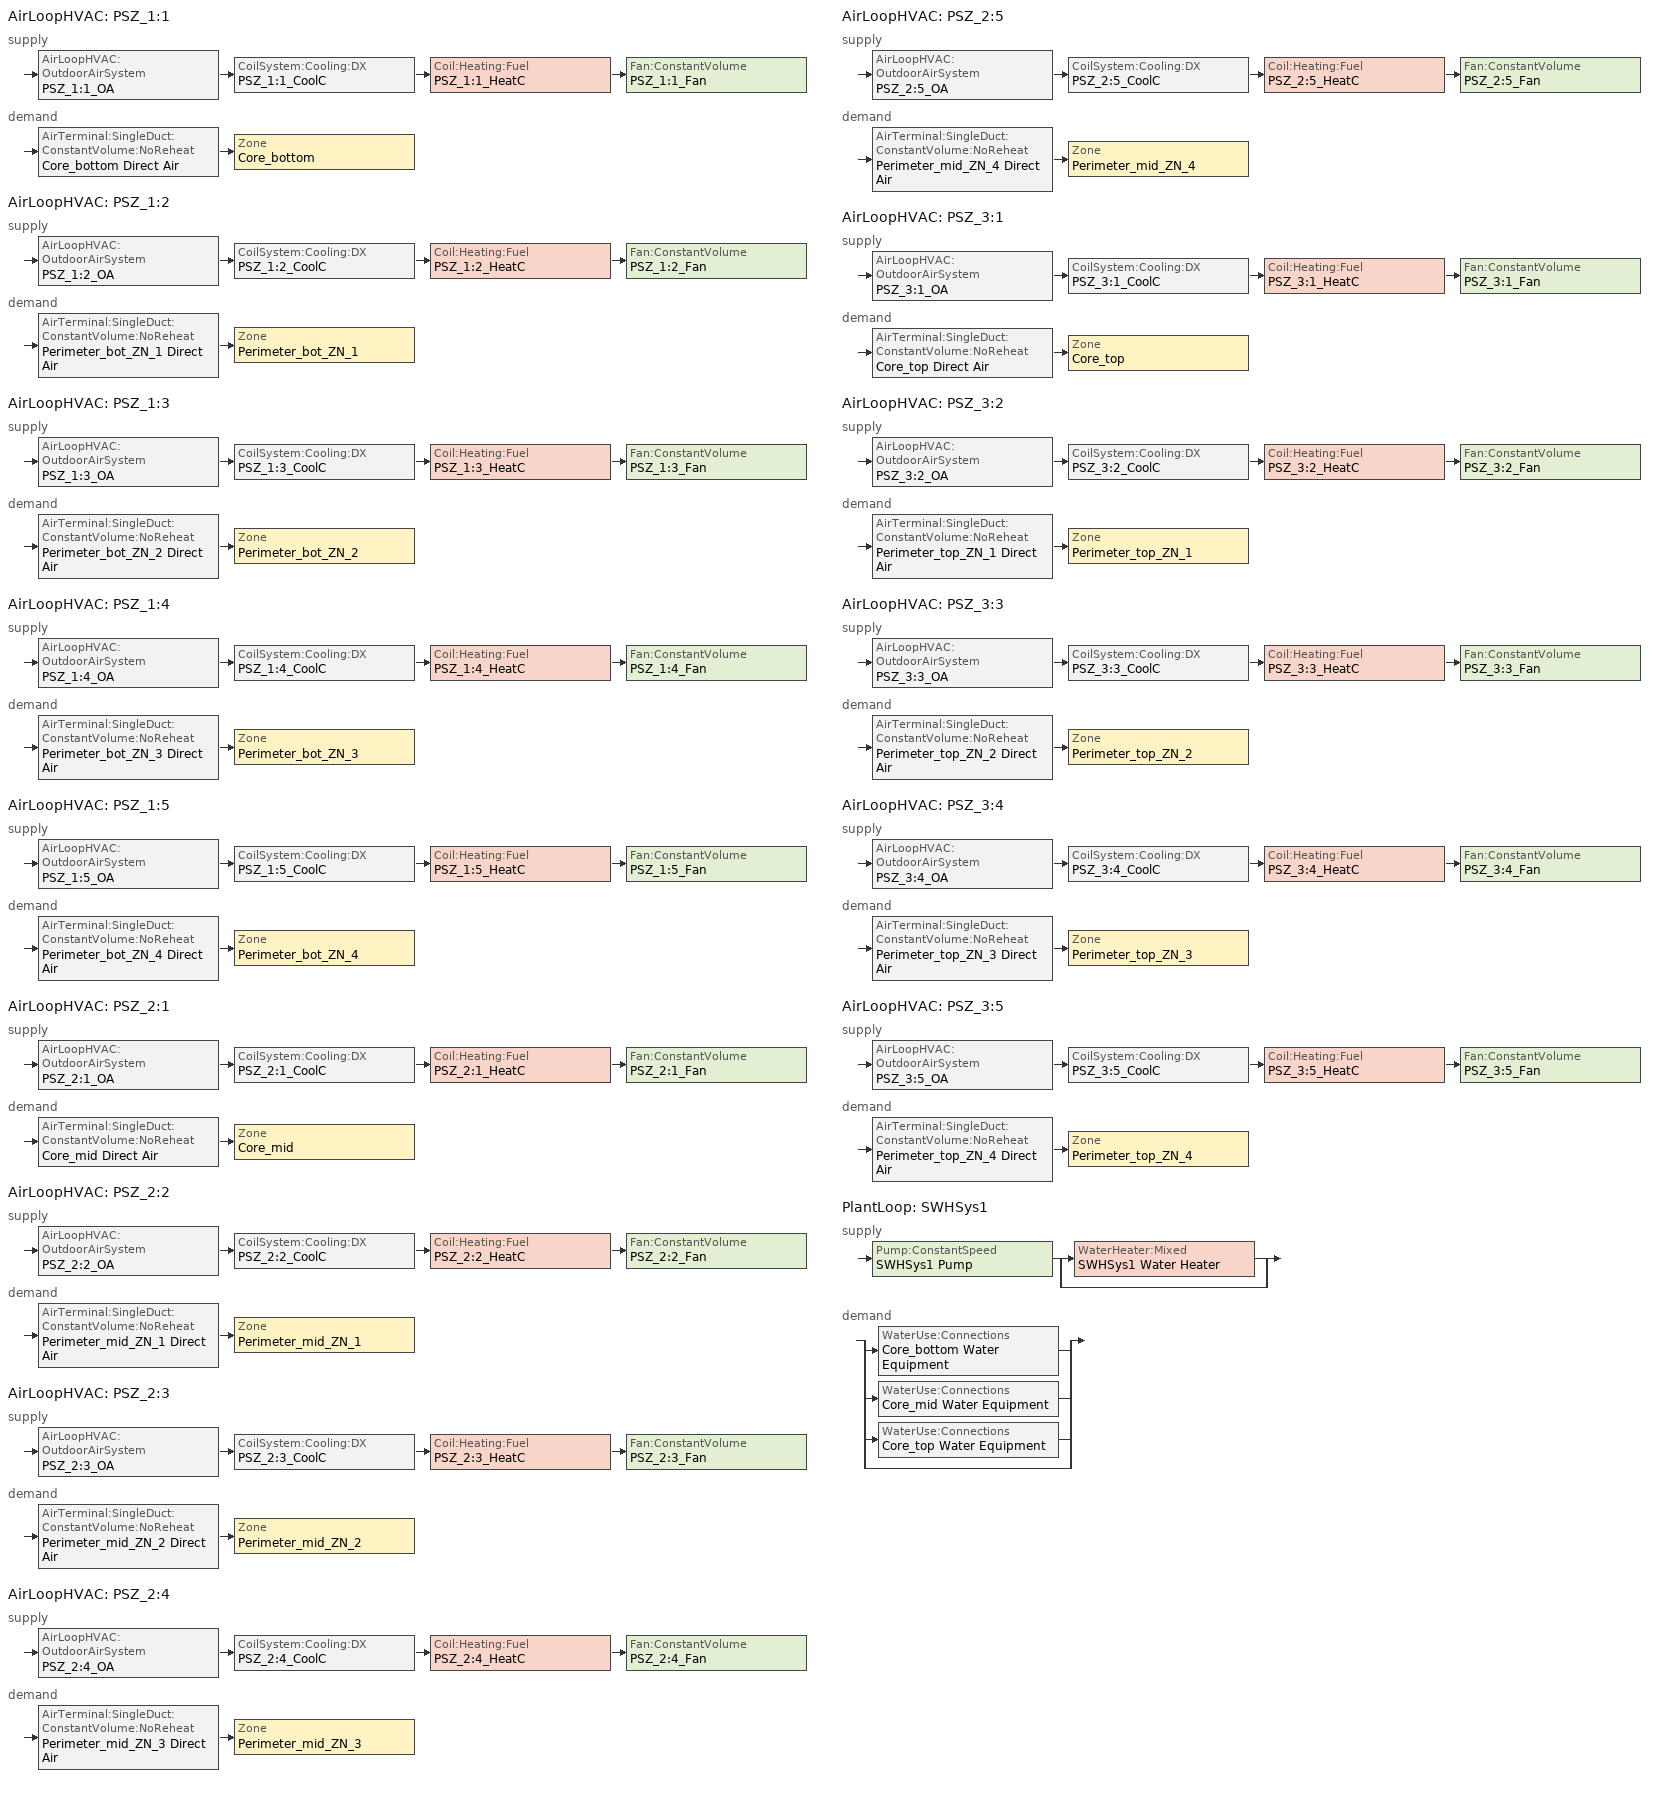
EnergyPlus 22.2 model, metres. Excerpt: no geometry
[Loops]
AirLoopHVAC 'PSZ_1:1'
 supply: AirLoopHVAC:OutdoorAirSystem 'PSZ_1:1_OA' > CoilSystem:Cooling:DX 'PSZ_1:1_CoolC' > Coil:Heating:Fuel 'PSZ_1:1_HeatC' > Fan:ConstantVolume 'PSZ_1:1_Fan'
 demand: AirTerminal:SingleDuct:ConstantVolume:NoReheat 'Core_bottom Direct Air' > Zone 'Core_bottom'
AirLoopHVAC 'PSZ_1:2'
 supply: AirLoopHVAC:OutdoorAirSystem 'PSZ_1:2_OA' > CoilSystem:Cooling:DX 'PSZ_1:2_CoolC' > Coil:Heating:Fuel 'PSZ_1:2_HeatC' > Fan:ConstantVolume 'PSZ_1:2_Fan'
 demand: AirTerminal:SingleDuct:ConstantVolume:NoReheat 'Perimeter_bot_ZN_1 Direct Air' > Zone 'Perimeter_bot_ZN_1'
AirLoopHVAC 'PSZ_1:3'
 supply: AirLoopHVAC:OutdoorAirSystem 'PSZ_1:3_OA' > CoilSystem:Cooling:DX 'PSZ_1:3_CoolC' > Coil:Heating:Fuel 'PSZ_1:3_HeatC' > Fan:ConstantVolume 'PSZ_1:3_Fan'
 demand: AirTerminal:SingleDuct:ConstantVolume:NoReheat 'Perimeter_bot_ZN_2 Direct Air' > Zone 'Perimeter_bot_ZN_2'
AirLoopHVAC 'PSZ_1:4'
 supply: AirLoopHVAC:OutdoorAirSystem 'PSZ_1:4_OA' > CoilSystem:Cooling:DX 'PSZ_1:4_CoolC' > Coil:Heating:Fuel 'PSZ_1:4_HeatC' > Fan:ConstantVolume 'PSZ_1:4_Fan'
 demand: AirTerminal:SingleDuct:ConstantVolume:NoReheat 'Perimeter_bot_ZN_3 Direct Air' > Zone 'Perimeter_bot_ZN_3'
AirLoopHVAC 'PSZ_1:5'
 supply: AirLoopHVAC:OutdoorAirSystem 'PSZ_1:5_OA' > CoilSystem:Cooling:DX 'PSZ_1:5_CoolC' > Coil:Heating:Fuel 'PSZ_1:5_HeatC' > Fan:ConstantVolume 'PSZ_1:5_Fan'
 demand: AirTerminal:SingleDuct:ConstantVolume:NoReheat 'Perimeter_bot_ZN_4 Direct Air' > Zone 'Perimeter_bot_ZN_4'
AirLoopHVAC 'PSZ_2:1'
 supply: AirLoopHVAC:OutdoorAirSystem 'PSZ_2:1_OA' > CoilSystem:Cooling:DX 'PSZ_2:1_CoolC' > Coil:Heating:Fuel 'PSZ_2:1_HeatC' > Fan:ConstantVolume 'PSZ_2:1_Fan'
 demand: AirTerminal:SingleDuct:ConstantVolume:NoReheat 'Core_mid Direct Air' > Zone 'Core_mid'
AirLoopHVAC 'PSZ_2:2'
 supply: AirLoopHVAC:OutdoorAirSystem 'PSZ_2:2_OA' > CoilSystem:Cooling:DX 'PSZ_2:2_CoolC' > Coil:Heating:Fuel 'PSZ_2:2_HeatC' > Fan:ConstantVolume 'PSZ_2:2_Fan'
 demand: AirTerminal:SingleDuct:ConstantVolume:NoReheat 'Perimeter_mid_ZN_1 Direct Air' > Zone 'Perimeter_mid_ZN_1'
AirLoopHVAC 'PSZ_2:3'
 supply: AirLoopHVAC:OutdoorAirSystem 'PSZ_2:3_OA' > CoilSystem:Cooling:DX 'PSZ_2:3_CoolC' > Coil:Heating:Fuel 'PSZ_2:3_HeatC' > Fan:ConstantVolume 'PSZ_2:3_Fan'
 demand: AirTerminal:SingleDuct:ConstantVolume:NoReheat 'Perimeter_mid_ZN_2 Direct Air' > Zone 'Perimeter_mid_ZN_2'
AirLoopHVAC 'PSZ_2:4'
 supply: AirLoopHVAC:OutdoorAirSystem 'PSZ_2:4_OA' > CoilSystem:Cooling:DX 'PSZ_2:4_CoolC' > Coil:Heating:Fuel 'PSZ_2:4_HeatC' > Fan:ConstantVolume 'PSZ_2:4_Fan'
 demand: AirTerminal:SingleDuct:ConstantVolume:NoReheat 'Perimeter_mid_ZN_3 Direct Air' > Zone 'Perimeter_mid_ZN_3'
AirLoopHVAC 'PSZ_2:5'
 supply: AirLoopHVAC:OutdoorAirSystem 'PSZ_2:5_OA' > CoilSystem:Cooling:DX 'PSZ_2:5_CoolC' > Coil:Heating:Fuel 'PSZ_2:5_HeatC' > Fan:ConstantVolume 'PSZ_2:5_Fan'
 demand: AirTerminal:SingleDuct:ConstantVolume:NoReheat 'Perimeter_mid_ZN_4 Direct Air' > Zone 'Perimeter_mid_ZN_4'
AirLoopHVAC 'PSZ_3:1'
 supply: AirLoopHVAC:OutdoorAirSystem 'PSZ_3:1_OA' > CoilSystem:Cooling:DX 'PSZ_3:1_CoolC' > Coil:Heating:Fuel 'PSZ_3:1_HeatC' > Fan:ConstantVolume 'PSZ_3:1_Fan'
 demand: AirTerminal:SingleDuct:ConstantVolume:NoReheat 'Core_top Direct Air' > Zone 'Core_top'
AirLoopHVAC 'PSZ_3:2'
 supply: AirLoopHVAC:OutdoorAirSystem 'PSZ_3:2_OA' > CoilSystem:Cooling:DX 'PSZ_3:2_CoolC' > Coil:Heating:Fuel 'PSZ_3:2_HeatC' > Fan:ConstantVolume 'PSZ_3:2_Fan'
 demand: AirTerminal:SingleDuct:ConstantVolume:NoReheat 'Perimeter_top_ZN_1 Direct Air' > Zone 'Perimeter_top_ZN_1'
AirLoopHVAC 'PSZ_3:3'
 supply: AirLoopHVAC:OutdoorAirSystem 'PSZ_3:3_OA' > CoilSystem:Cooling:DX 'PSZ_3:3_CoolC' > Coil:Heating:Fuel 'PSZ_3:3_HeatC' > Fan:ConstantVolume 'PSZ_3:3_Fan'
 demand: AirTerminal:SingleDuct:ConstantVolume:NoReheat 'Perimeter_top_ZN_2 Direct Air' > Zone 'Perimeter_top_ZN_2'
AirLoopHVAC 'PSZ_3:4'
 supply: AirLoopHVAC:OutdoorAirSystem 'PSZ_3:4_OA' > CoilSystem:Cooling:DX 'PSZ_3:4_CoolC' > Coil:Heating:Fuel 'PSZ_3:4_HeatC' > Fan:ConstantVolume 'PSZ_3:4_Fan'
 demand: AirTerminal:SingleDuct:ConstantVolume:NoReheat 'Perimeter_top_ZN_3 Direct Air' > Zone 'Perimeter_top_ZN_3'
AirLoopHVAC 'PSZ_3:5'
 supply: AirLoopHVAC:OutdoorAirSystem 'PSZ_3:5_OA' > CoilSystem:Cooling:DX 'PSZ_3:5_CoolC' > Coil:Heating:Fuel 'PSZ_3:5_HeatC' > Fan:ConstantVolume 'PSZ_3:5_Fan'
 demand: AirTerminal:SingleDuct:ConstantVolume:NoReheat 'Perimeter_top_ZN_4 Direct Air' > Zone 'Perimeter_top_ZN_4'
PlantLoop 'SWHSys1'
 supply: Pump:ConstantSpeed 'SWHSys1 Pump' > split
  | WaterHeater:Mixed 'SWHSys1 Water Heater'
  | bypass
 demand: split
  | WaterUse:Connections 'Core_bottom Water Equipment'
  | WaterUse:Connections 'Core_mid Water Equipment'
  | WaterUse:Connections 'Core_top Water Equipment'
  | bypass
[Fan:ConstantVolume] Availability Schedule=HVACOperationSchd; Pressure Rise {Pa}=622; Maximum Flow Rate {m3/s}=AUTOSIZE; Motor In Airstream Fraction=1
Name | Fan Total Efficiency | Motor Efficiency
PSZ_1:1_Fan; PSZ_1:2_Fan; PSZ_1:5_Fan; PSZ_2:1_Fan; PSZ_2:2_Fan; PSZ_2:5_Fan; PSZ_3:1_Fan; PSZ_3:2_Fan; PSZ_3:5_Fan | 0.56875 | 0.875
PSZ_1:3_Fan; PSZ_2:3_Fan; PSZ_2:4_Fan; PSZ_3:3_Fan; PSZ_3:4_Fan | 0.546 | 0.84
PSZ_1:4_Fan | 0.53625 | 0.825
[Coil:Heating:Fuel] Availability Schedule=ALWAYS_ON; Fuel Type=NaturalGas; Burner Efficiency=0.78; Nominal Capacity {W}=AUTOSIZE
PSZ_1:1_HeatC; PSZ_1:2_HeatC; PSZ_1:3_HeatC; PSZ_1:4_HeatC; PSZ_1:5_HeatC; PSZ_2:1_HeatC; PSZ_2:2_HeatC; PSZ_2:3_HeatC; PSZ_2:4_HeatC; PSZ_2:5_HeatC; PSZ_3:1_HeatC; PSZ_3:2_HeatC; PSZ_3:3_HeatC; PSZ_3:4_HeatC; PSZ_3:5_HeatC
[Coil:Cooling:DX:TwoSpeed] Availability Schedule=ALWAYS_ON; High Speed Gross Rated Total Cooling Capacity {W}=AUTOSIZE; High Speed Rated Sensible Heat Ratio=AUTOSIZE; High Speed Rated Air Flow Rate {m3/s}=AUTOSIZE; Total Cooling Capacity Function of Temperature Curve=Measured_CoolCStandard10Ton_CapFT; Total Cooling Capacity Function of Flow Fraction Curve=Measured_CoolCStandard10Ton_CapFF; Energy Input Ratio Function of Temperature Curve=Measured_CoolCStandard10Ton_EIRFT; Energy Input Ratio Function of Flow Fraction Curve=Measured_CoolCStandard10Ton_EIRFFF; Part Load Fraction Correlation Curve=No_PLR_Degredation; Low Speed Gross Rated Total Cooling Capacity {W}=AUTOSIZE; Low Speed Gross Rated Sensible Heat Ratio=AUTOSIZE; Low Speed Rated Air Flow Rate {m3/s}=AUTOSIZE; Low Speed Total Cooling Capacity Function of Temperature Curve=Measured_LowSpeedCoolCapLSFT; Low Speed Energy Input Ratio Function of Temperature Curve=Measured_LowSpeedCoolEIRLSFT
Name | High Speed Gross Rated Cooling COP {W/W} | Low Speed Gross Rated Cooling COP {W/W}
PSZ_1:1_CoolC DXCoil; PSZ_2:1_CoolC DXCoil; PSZ_3:1_CoolC DXCoil | 3.22706 | 3.22706
PSZ_1:2_CoolC DXCoil; PSZ_1:5_CoolC DXCoil; PSZ_2:2_CoolC DXCoil; PSZ_2:3_CoolC DXCoil; PSZ_2:5_CoolC DXCoil; PSZ_3:2_CoolC DXCoil; PSZ_3:3_CoolC DXCoil; PSZ_3:5_CoolC DXCoil | 3.37693 | 3.37693
PSZ_1:3_CoolC DXCoil; PSZ_1:4_CoolC DXCoil; PSZ_2:4_CoolC DXCoil; PSZ_3:4_CoolC DXCoil | 3.38692 | 3.38692
[AirTerminal:SingleDuct:ConstantVolume:NoReheat] Availability Schedule=ALWAYS_ON; Maximum Air Flow Rate {m3/s}=AUTOSIZE
Core_bottom Direct Air; Core_mid Direct Air; Core_top Direct Air; Perimeter_bot_ZN_1 Direct Air; Perimeter_bot_ZN_2 Direct Air; Perimeter_bot_ZN_3 Direct Air; Perimeter_bot_ZN_4 Direct Air; Perimeter_mid_ZN_1 Direct Air; Perimeter_mid_ZN_2 Direct Air; Perimeter_mid_ZN_3 Direct Air; Perimeter_mid_ZN_4 Direct Air; Perimeter_top_ZN_1 Direct Air; Perimeter_top_ZN_2 Direct Air; Perimeter_top_ZN_3 Direct Air; Perimeter_top_ZN_4 Direct Air
[Zone equipment]
Core_bottom: Core_bottom Direct Air
Core_mid: Core_mid Direct Air
Core_top: Core_top Direct Air
Perimeter_bot_ZN_1: Perimeter_bot_ZN_1 Direct Air
Perimeter_bot_ZN_2: Perimeter_bot_ZN_2 Direct Air
Perimeter_bot_ZN_3: Perimeter_bot_ZN_3 Direct Air
Perimeter_bot_ZN_4: Perimeter_bot_ZN_4 Direct Air
Perimeter_mid_ZN_1: Perimeter_mid_ZN_1 Direct Air
Perimeter_mid_ZN_2: Perimeter_mid_ZN_2 Direct Air
Perimeter_mid_ZN_3: Perimeter_mid_ZN_3 Direct Air
Perimeter_mid_ZN_4: Perimeter_mid_ZN_4 Direct Air
Perimeter_top_ZN_1: Perimeter_top_ZN_1 Direct Air
Perimeter_top_ZN_2: Perimeter_top_ZN_2 Direct Air
Perimeter_top_ZN_3: Perimeter_top_ZN_3 Direct Air
Perimeter_top_ZN_4: Perimeter_top_ZN_4 Direct Air
[Sizing:Zone] Zone Cooling Design Supply Air Temperature Input Method=SupplyAirTemperature; Zone Cooling Design Supply Air Temperature {C}=12.8; Zone Heating Design Supply Air Temperature Input Method=SupplyAirTemperature; Zone Heating Design Supply Air Temperature {C}=40; Zone Cooling Design Supply Air Humidity Ratio {kgWater/kgDryAir}=0.0085; Zone Heating Design Supply Air Humidity Ratio {kgWater/kgDryAir}=0.008; Cooling Design Air Flow Method=DesignDay; Heating Design Air Flow Method=DesignDay; Account for Dedicated Outdoor Air System=No; Dedicated Outdoor Air System Control Strategy=NeutralSupplyAir; Dedicated Outdoor Air Low Setpoint Temperature for Design {C}=autosize; Dedicated Outdoor Air High Setpoint Temperature for Design {C}=autosize; Zone Load Sizing Method=Sensible Load Only No Latent Load; Zone Latent Cooling Design Supply Air Humidity Ratio Input Method=HumidityRatioDifference; Zone Cooling Design Supply Air Humidity Ratio Difference {kgWater/kgDryAir}=0.005; Zone Latent Heating Design Supply Air Humidity Ratio Input Method=HumidityRatioDifference; Zone Humidification Design Supply Air Humidity Ratio Difference {kgWater/kgDryAir}=0.005
Name | Design Specification Outdoor Air Object
Core_bottom | SZ DSOA Core_bottom
Core_mid | SZ DSOA Core_mid
Core_top | SZ DSOA Core_top
Perimeter_bot_ZN_1 | SZ DSOA Perimeter_bot_ZN_1
Perimeter_bot_ZN_2 | SZ DSOA Perimeter_bot_ZN_2
Perimeter_bot_ZN_3 | SZ DSOA Perimeter_bot_ZN_3
Perimeter_bot_ZN_4 | SZ DSOA Perimeter_bot_ZN_4
Perimeter_mid_ZN_1 | SZ DSOA Perimeter_mid_ZN_1
Perimeter_mid_ZN_2 | SZ DSOA Perimeter_mid_ZN_2
Perimeter_mid_ZN_3 | SZ DSOA Perimeter_mid_ZN_3
Perimeter_mid_ZN_4 | SZ DSOA Perimeter_mid_ZN_4
Perimeter_top_ZN_1 | SZ DSOA Perimeter_top_ZN_1
Perimeter_top_ZN_2 | SZ DSOA Perimeter_top_ZN_2
Perimeter_top_ZN_3 | SZ DSOA Perimeter_top_ZN_3
Perimeter_top_ZN_4 | SZ DSOA Perimeter_top_ZN_4
[DesignSpecification:OutdoorAir] Outdoor Air Method=Flow/Person; Outdoor Air Flow per Person {m3/s-person}=0.0125
SZ DSOA Core_bottom; SZ DSOA Core_mid; SZ DSOA Core_top; SZ DSOA Perimeter_bot_ZN_1; SZ DSOA Perimeter_bot_ZN_2; SZ DSOA Perimeter_bot_ZN_3; SZ DSOA Perimeter_bot_ZN_4; SZ DSOA Perimeter_mid_ZN_1; SZ DSOA Perimeter_mid_ZN_2; SZ DSOA Perimeter_mid_ZN_3; SZ DSOA Perimeter_mid_ZN_4; SZ DSOA Perimeter_top_ZN_1; SZ DSOA Perimeter_top_ZN_2; SZ DSOA Perimeter_top_ZN_3; SZ DSOA Perimeter_top_ZN_4
[ZoneControl:Thermostat] Control Type Schedule=Dual Zone Control Type Sched; Control 1=MdOff DualSPSched
Name | Zone or ZoneList
Core_bottom Thermostat | Core_bottom
Core_mid Thermostat | Core_mid
Core_top Thermostat | Core_top
Perimeter_bot_ZN_1 Thermostat | Perimeter_bot_ZN_1
Perimeter_bot_ZN_2 Thermostat | Perimeter_bot_ZN_2
Perimeter_bot_ZN_3 Thermostat | Perimeter_bot_ZN_3
Perimeter_bot_ZN_4 Thermostat | Perimeter_bot_ZN_4
Perimeter_mid_ZN_1 Thermostat | Perimeter_mid_ZN_1
Perimeter_mid_ZN_2 Thermostat | Perimeter_mid_ZN_2
Perimeter_mid_ZN_3 Thermostat | Perimeter_mid_ZN_3
Perimeter_mid_ZN_4 Thermostat | Perimeter_mid_ZN_4
Perimeter_top_ZN_1 Thermostat | Perimeter_top_ZN_1
Perimeter_top_ZN_2 Thermostat | Perimeter_top_ZN_2
Perimeter_top_ZN_3 Thermostat | Perimeter_top_ZN_3
Perimeter_top_ZN_4 Thermostat | Perimeter_top_ZN_4
[ThermostatSetpoint:DualSetpoint]
MdOff DualSPSched: Heating Setpoint Temperature Schedule=HTGSETP_SCH; Cooling Setpoint Temperature Schedule=CLGSETP_SCH
[SetpointManager:SingleZone:Reheat] Control Variable=Temperature; Minimum Supply Air Temperature {C}=10; Maximum Supply Air Temperature {C}=50
Name | Control Zone | Setpoint Node or NodeList
SupAirTemp MngrCore_bottom | Core_bottom | PSZ_1:1 Supply Equipment Outlet Node
SupAirTemp MngrCore_mid | Core_mid | PSZ_2:1 Supply Equipment Outlet Node
SupAirTemp MngrCore_top | Core_top | PSZ_3:1 Supply Equipment Outlet Node
SupAirTemp MngrPerimeter_bot_ZN_1 | Perimeter_bot_ZN_1 | PSZ_1:2 Supply Equipment Outlet Node
SupAirTemp MngrPerimeter_bot_ZN_2 | Perimeter_bot_ZN_2 | PSZ_1:3 Supply Equipment Outlet Node
SupAirTemp MngrPerimeter_bot_ZN_3 | Perimeter_bot_ZN_3 | PSZ_1:4 Supply Equipment Outlet Node
SupAirTemp MngrPerimeter_bot_ZN_4 | Perimeter_bot_ZN_4 | PSZ_1:5 Supply Equipment Outlet Node
SupAirTemp MngrPerimeter_mid_ZN_1 | Perimeter_mid_ZN_1 | PSZ_2:2 Supply Equipment Outlet Node
SupAirTemp MngrPerimeter_mid_ZN_2 | Perimeter_mid_ZN_2 | PSZ_2:3 Supply Equipment Outlet Node
SupAirTemp MngrPerimeter_mid_ZN_3 | Perimeter_mid_ZN_3 | PSZ_2:4 Supply Equipment Outlet Node
SupAirTemp MngrPerimeter_mid_ZN_4 | Perimeter_mid_ZN_4 | PSZ_2:5 Supply Equipment Outlet Node
SupAirTemp MngrPerimeter_top_ZN_1 | Perimeter_top_ZN_1 | PSZ_3:2 Supply Equipment Outlet Node
SupAirTemp MngrPerimeter_top_ZN_2 | Perimeter_top_ZN_2 | PSZ_3:3 Supply Equipment Outlet Node
SupAirTemp MngrPerimeter_top_ZN_3 | Perimeter_top_ZN_3 | PSZ_3:4 Supply Equipment Outlet Node
SupAirTemp MngrPerimeter_top_ZN_4 | Perimeter_top_ZN_4 | PSZ_3:5 Supply Equipment Outlet Node
[Sizing:System] Type of Load to Size On=Sensible; Design Outdoor Air Flow Rate {m3/s}=AUTOSIZE; Central Heating Maximum System Air Flow Ratio=1; Preheat Design Temperature {C}=7; Preheat Design Humidity Ratio {kgWater/kgDryAir}=0.008; Precool Design Temperature {C}=12.8; Precool Design Humidity Ratio {kgWater/kgDryAir}=0.008; Central Cooling Design Supply Air Temperature {C}=12.8; Central Heating Design Supply Air Temperature {C}=40; Type of Zone Sum to Use=NonCoincident; 100% Outdoor Air in Cooling=No; 100% Outdoor Air in Heating=No; Central Cooling Design Supply Air Humidity Ratio {kgWater/kgDryAir}=0.0085; Central Heating Design Supply Air Humidity Ratio {kgWater/kgDryAir}=0.008; Cooling Supply Air Flow Rate Method=DesignDay; Heating Supply Air Flow Rate Method=DesignDay; System Outdoor Air Method=ZoneSum; Zone Maximum Outdoor Air Fraction=1; Cooling Design Capacity Method=CoolingDesignCapacity; Cooling Design Capacity {W}=autosize; Heating Design Capacity Method=HeatingDesignCapacity; Heating Design Capacity {W}=autosize; Central Cooling Capacity Control Method=OnOff
PSZ_1:1; PSZ_1:2; PSZ_1:3; PSZ_1:4; PSZ_1:5; PSZ_2:1; PSZ_2:2; PSZ_2:3; PSZ_2:4; PSZ_2:5; PSZ_3:1; PSZ_3:2; PSZ_3:3; PSZ_3:4; PSZ_3:5
[Controller:OutdoorAir] Minimum Outdoor Air Flow Rate {m3/s}=AUTOSIZE; Maximum Outdoor Air Flow Rate {m3/s}=AUTOSIZE; Economizer Control Action Type=ModulateFlow; Economizer Maximum Limit Dry-Bulb Temperature {C}=28; Economizer Maximum Limit Enthalpy {J/kg}=64000; Economizer Minimum Limit Dry-Bulb Temperature {C}=-100; Lockout Type=NoLockout; Minimum Limit Type=FixedMinimum; Minimum Outdoor Air Schedule=MinOA_MotorizedDamper_Sched
Name | Economizer Control Type
PSZ_1:1_OA_Controller; PSZ_1:2_OA_Controller; PSZ_1:5_OA_Controller; PSZ_2:1_OA_Controller; PSZ_2:2_OA_Controller; PSZ_2:3_OA_Controller; PSZ_2:5_OA_Controller; PSZ_3:1_OA_Controller; PSZ_3:2_OA_Controller; PSZ_3:3_OA_Controller; PSZ_3:5_OA_Controller | DifferentialDryBulb
PSZ_1:3_OA_Controller; PSZ_1:4_OA_Controller; PSZ_2:4_OA_Controller; PSZ_3:4_OA_Controller | NoEconomizer
[AirLoopHVAC] Design Supply Air Flow Rate {m3/s}=AUTOSIZE
PSZ_1:1; PSZ_1:2; PSZ_1:3; PSZ_1:4; PSZ_1:5; PSZ_2:1; PSZ_2:2; PSZ_2:3; PSZ_2:4; PSZ_2:5; PSZ_3:1; PSZ_3:2; PSZ_3:3; PSZ_3:4; PSZ_3:5
[CoilSystem:Cooling:DX] Availability Schedule=ALWAYS_ON
Name | Cooling Coil
PSZ_1:1_CoolC | PSZ_1:1_CoolC DXCoil
PSZ_1:2_CoolC | PSZ_1:2_CoolC DXCoil
PSZ_1:3_CoolC | PSZ_1:3_CoolC DXCoil
PSZ_1:4_CoolC | PSZ_1:4_CoolC DXCoil
PSZ_1:5_CoolC | PSZ_1:5_CoolC DXCoil
PSZ_2:1_CoolC | PSZ_2:1_CoolC DXCoil
PSZ_2:2_CoolC | PSZ_2:2_CoolC DXCoil
PSZ_2:3_CoolC | PSZ_2:3_CoolC DXCoil
PSZ_2:4_CoolC | PSZ_2:4_CoolC DXCoil
PSZ_2:5_CoolC | PSZ_2:5_CoolC DXCoil
PSZ_3:1_CoolC | PSZ_3:1_CoolC DXCoil
PSZ_3:2_CoolC | PSZ_3:2_CoolC DXCoil
PSZ_3:3_CoolC | PSZ_3:3_CoolC DXCoil
PSZ_3:4_CoolC | PSZ_3:4_CoolC DXCoil
PSZ_3:5_CoolC | PSZ_3:5_CoolC DXCoil
[SetpointManager:MixedAir] Control Variable=Temperature
Name | Setpoint Node or NodeList
PSZ_1:1_CoolC SAT Manager | PSZ_1:1_CoolC-PSZ_1:1_HeatCNode
PSZ_1:1_HeatC MixedAir Manager | PSZ_1:1_HeatC-PSZ_1:1_FanNode
PSZ_1:1_OAMixed Air Temp Manager | PSZ_1:1_OA-PSZ_1:1_CoolCNode
PSZ_1:2_CoolC SAT Manager | PSZ_1:2_CoolC-PSZ_1:2_HeatCNode
PSZ_1:2_HeatC MixedAir Manager | PSZ_1:2_HeatC-PSZ_1:2_FanNode
PSZ_1:2_OAMixed Air Temp Manager | PSZ_1:2_OA-PSZ_1:2_CoolCNode
PSZ_1:3_CoolC SAT Manager | PSZ_1:3_CoolC-PSZ_1:3_HeatCNode
PSZ_1:3_HeatC MixedAir Manager | PSZ_1:3_HeatC-PSZ_1:3_FanNode
PSZ_1:3_OAMixed Air Temp Manager | PSZ_1:3_OA-PSZ_1:3_CoolCNode
PSZ_1:4_CoolC SAT Manager | PSZ_1:4_CoolC-PSZ_1:4_HeatCNode
PSZ_1:4_HeatC MixedAir Manager | PSZ_1:4_HeatC-PSZ_1:4_FanNode
PSZ_1:4_OAMixed Air Temp Manager | PSZ_1:4_OA-PSZ_1:4_CoolCNode
PSZ_1:5_CoolC SAT Manager | PSZ_1:5_CoolC-PSZ_1:5_HeatCNode
PSZ_1:5_HeatC MixedAir Manager | PSZ_1:5_HeatC-PSZ_1:5_FanNode
PSZ_1:5_OAMixed Air Temp Manager | PSZ_1:5_OA-PSZ_1:5_CoolCNode
PSZ_2:1_CoolC SAT Manager | PSZ_2:1_CoolC-PSZ_2:1_HeatCNode
PSZ_2:1_HeatC MixedAir Manager | PSZ_2:1_HeatC-PSZ_2:1_FanNode
PSZ_2:1_OAMixed Air Temp Manager | PSZ_2:1_OA-PSZ_2:1_CoolCNode
PSZ_2:2_CoolC SAT Manager | PSZ_2:2_CoolC-PSZ_2:2_HeatCNode
PSZ_2:2_HeatC MixedAir Manager | PSZ_2:2_HeatC-PSZ_2:2_FanNode
PSZ_2:2_OAMixed Air Temp Manager | PSZ_2:2_OA-PSZ_2:2_CoolCNode
PSZ_2:3_CoolC SAT Manager | PSZ_2:3_CoolC-PSZ_2:3_HeatCNode
PSZ_2:3_HeatC MixedAir Manager | PSZ_2:3_HeatC-PSZ_2:3_FanNode
PSZ_2:3_OAMixed Air Temp Manager | PSZ_2:3_OA-PSZ_2:3_CoolCNode
PSZ_2:4_CoolC SAT Manager | PSZ_2:4_CoolC-PSZ_2:4_HeatCNode
PSZ_2:4_HeatC MixedAir Manager | PSZ_2:4_HeatC-PSZ_2:4_FanNode
PSZ_2:4_OAMixed Air Temp Manager | PSZ_2:4_OA-PSZ_2:4_CoolCNode
PSZ_2:5_CoolC SAT Manager | PSZ_2:5_CoolC-PSZ_2:5_HeatCNode
PSZ_2:5_HeatC MixedAir Manager | PSZ_2:5_HeatC-PSZ_2:5_FanNode
PSZ_2:5_OAMixed Air Temp Manager | PSZ_2:5_OA-PSZ_2:5_CoolCNode
PSZ_3:1_CoolC SAT Manager | PSZ_3:1_CoolC-PSZ_3:1_HeatCNode
PSZ_3:1_HeatC MixedAir Manager | PSZ_3:1_HeatC-PSZ_3:1_FanNode
PSZ_3:1_OAMixed Air Temp Manager | PSZ_3:1_OA-PSZ_3:1_CoolCNode
PSZ_3:2_CoolC SAT Manager | PSZ_3:2_CoolC-PSZ_3:2_HeatCNode
PSZ_3:2_HeatC MixedAir Manager | PSZ_3:2_HeatC-PSZ_3:2_FanNode
PSZ_3:2_OAMixed Air Temp Manager | PSZ_3:2_OA-PSZ_3:2_CoolCNode
PSZ_3:3_CoolC SAT Manager | PSZ_3:3_CoolC-PSZ_3:3_HeatCNode
PSZ_3:3_HeatC MixedAir Manager | PSZ_3:3_HeatC-PSZ_3:3_FanNode
PSZ_3:3_OAMixed Air Temp Manager | PSZ_3:3_OA-PSZ_3:3_CoolCNode
PSZ_3:4_CoolC SAT Manager | PSZ_3:4_CoolC-PSZ_3:4_HeatCNode
PSZ_3:4_HeatC MixedAir Manager | PSZ_3:4_HeatC-PSZ_3:4_FanNode
PSZ_3:4_OAMixed Air Temp Manager | PSZ_3:4_OA-PSZ_3:4_CoolCNode
PSZ_3:5_CoolC SAT Manager | PSZ_3:5_CoolC-PSZ_3:5_HeatCNode
PSZ_3:5_HeatC MixedAir Manager | PSZ_3:5_HeatC-PSZ_3:5_FanNode
PSZ_3:5_OAMixed Air Temp Manager | PSZ_3:5_OA-PSZ_3:5_CoolCNode
[WaterHeater:Mixed]
SWHSys1 Water Heater: Tank Volume {m3}=0.3785; Setpoint Temperature Schedule=SWHSys1 Water Heater Setpoint Temperature Schedule Name; Deadband Temperature Difference {deltaC}=2; Maximum Temperature Limit {C}=82.2222; Heater Control Type=Cycle; Heater Maximum Capacity {W}=845000; Heater Fuel Type=NATURALGAS; Heater Thermal Efficiency=0.8; Off Cycle Parasitic Fuel Consumption Rate {W}=20; Off Cycle Parasitic Fuel Type=NATURALGAS; Off Cycle Parasitic Heat Fraction to Tank=0.8; On Cycle Parasitic Fuel Type=NATURALGAS; Ambient Temperature Indicator=SCHEDULE; Ambient Temperature Schedule=SWHSys1 Water Heater Ambient Temperature Schedule Name; Off Cycle Loss Coefficient to Ambient Temperature {W/K}=6; On Cycle Loss Coefficient to Ambient Temperature {W/K}=6; Use Side Effectiveness=1; Source Side Effectiveness=1; Use Side Design Flow Rate {m3/s}=AUTOSIZE; Source Side Design Flow Rate {m3/s}=AUTOSIZE; Indirect Water Heating Recovery Time {hr}=1.5
[WaterUse:Equipment] Peak Flow Rate {m3/s}=1.04e-05; Flow Rate Fraction Schedule=BLDG_SWH_SCH; Target Temperature Schedule=Water Equipment Temp Sched; Hot Water Supply Temperature Schedule=Water Equipment Hot Supply Temp Sched; Sensible Fraction Schedule=Water Equipment Sensible fract sched; Latent Fraction Schedule=Water Equipment Latent fract sched
Name | Zone
Core_bottom Water Equipment | Core_bottom
Core_mid Water Equipment | Core_mid
Core_top Water Equipment | Core_top
[Pump:ConstantSpeed]
SWHSys1 Pump: Design Flow Rate {m3/s}=AUTOSIZE; Design Pump Head {Pa}=179352; Design Power Consumption {W}=AUTOSIZE; Motor Efficiency=0.85; Fraction of Motor Inefficiencies to Fluid Stream=0; Pump Control Type=Intermittent
[PlantEquipmentList]
SWHSys1 Equipment List: SWHSys1 Water Heater
[Sizing:Plant]
SWHSys1: Loop Type=Heating; Design Loop Exit Temperature {C}=60; Loop Design Temperature Difference {deltaC}=5
[SetpointManager:Scheduled]
SWHSys1 Loop Setpoint Manager: Control Variable=Temperature; Schedule=SWHSys1-Loop-Temp-Schedule; Setpoint Node or NodeList=SWHSys1 Supply Outlet Node
[PlantEquipmentOperationSchemes]
SWHSys1 Loop Operation Scheme List: Control Scheme 1=SWHSys1 Operation Scheme; Control Scheme 1 Schedule=ALWAYS_ON
[PlantEquipmentOperation:HeatingLoad]
SWHSys1 Operation Scheme: Load Range 1 Lower Limit {W}=0; Load Range 1 Upper Limit {W}=1000000000000000; Range 1 Equipment List=SWHSys1 Equipment List
[PlantLoop]
SWHSys1: Fluid Type=Water; Plant Equipment Operation Scheme=SWHSys1 Loop Operation Scheme List; Maximum Loop Temperature {C}=60; Minimum Loop Temperature {C}=10; Maximum Loop Flow Rate {m3/s}=AUTOSIZE; Minimum Loop Flow Rate {m3/s}=0; Plant Loop Volume {m3}=AUTOSIZE; Load Distribution Scheme=Optimal
[WaterUse:Connections]
Name | Water Use Equipment 1
Core_bottom Water Equipment | Core_bottom Water Equipment
Core_mid Water Equipment | Core_mid Water Equipment
Core_top Water Equipment | Core_top Water Equipment
[Schedule:Compact]
ALWAYS_ON: Through: 12/31, For: AllDays, Until: 24:00, 1
Dual Zone Control Type Sched: Through: 12/31, For: AllDays, Until: 24:00, 4
CLGSETP_SCH: Through: 12/31, For: Weekdays SummerDesignDay, Until: 06:00, 26.7, Until: 22:00, 24, Until: 24:00, 26.7, For: Saturday, Until: 06:00, 26.7, Until: 18:00, 24, Until: 24:00, 26.7, For WinterDesignDay, Until: 24:00, 26.7, For: AllOtherDays, Until: 24:00, 26.7
HTGSETP_SCH: Through: 12/31, For: Weekdays, Until: 06:00, 15.6, Until: 22:00, 21, Until: 24:00, 15.6, For SummerDesignDay, Until: 24:00, 15.6, For: Saturday, Until: 06:00, 15.6, Until: 18:00, 21, Until: 24:00, 15.6, For: WinterDesignDay, Until: 24:00, 21, For: AllOtherDays, Until: 24:00, 15.6
HVACOperationSchd: Through: 12/31, For: Weekdays SummerDesignDay, Until: 06:00, 0, Until: 22:00, 1, Until: 24:00, 0, For: Saturday WinterDesignDay, Until: 06:00, 0, Until: 18:00, 1, Until: 24:00, 0, For: AllOtherDays, Until: 24:00, 0
MinOA_MotorizedDamper_Sched: Through: 12/31, For: Weekdays SummerDesignDay, Until: 07:00, 0, Until: 22:00, 1, Until: 24:00, 0, For: Saturday WinterDesignDay, Until: 07:00, 0, Until: 18:00, 1, Until: 24:00, 0, For: AllOtherDays, Until: 24:00, 0
BLDG_SWH_SCH: Through: 12/31, For: Weekdays SummerDesignDay, Until: 05:00, 0.05, Until: 06:00, 0.08, Until: 07:00, 0.07, Until: 08:00, 0.19, Until: 09:00, 0.35, Until: 10:00, 0.38, Until: 11:00, 0.39, Until: 12:00, 0.47, Until: 13:00, 0.57, Until: 14:00, 0.54, Until: 15:00, 0.34, Until: 16:00, 0.33, Until: 17:00, 0.44, Until: 18:00, 0.26, Until: 19:00, 0.21, Until: 20:00, 0.15, Until: 21:00, 0.17, Until: 22:00, 0.08, Until: 24:00, 0.05, For: Saturday WinterDesignDay, Until: 05:00, 0.05, Until: 06:00, 0.08, Until: 07:00, 0.07, Until: 08:00, 0.11, Until: 09:00, 0.15, Until: 10:00, 0.21, Until: 11:00, 0.19, Until: 12:00, 0.23, Until: 13:00, 0.2, Until: 14:00, 0.19, Until: 15:00, 0.15, Until: 16:00, 0.13, Until: 17:00, 0.14, Until: 21:00, 0.07, Until: 22:00, 0.09, Until: 24:00, 0.05, For: Sunday Holidays AllOtherDays, Until: 05:00, 0.04, Until: 06:00, 0.07, Until: 11:00, 0.04, Until: 13:00, 0.06, Until: 14:00, 0.09, Until: 15:00, 0.06, Until: 21:00, 0.04, Until: 22:00, 0.07, Until: 24:00, 0.04
Water Equipment Latent fract sched: Through: 12/31, For: AllDays, Until: 24:00, 0.05
Water Equipment Sensible fract sched: Through: 12/31, For: AllDays, Until: 24:00, 0.2
Water Equipment Hot Supply Temp Sched; Water Equipment Temp Sched: Through: 12/31, For: AllDays, Until: 24:00, 43.3
SWHSys1 Water Heater Ambient Temperature Schedule Name: Through: 12/31, For: AllDays, Until: 24:00, 22
SWHSys1 Water Heater Setpoint Temperature Schedule Name; SWHSys1-Loop-Temp-Schedule: Through: 12/31, For: AllDays, Until: 24:00, 60
[Curve:Biquadratic] Minimum Value of x=11.1; Maximum Value of x=29.4; Minimum Value of y=10; Maximum Value of y=50.3
Name | Coefficient1 Constant | Coefficient2 x | Coefficient3 x**2 | Coefficient4 y | Coefficient5 y**2 | Coefficient6 x*y
Measured_LowSpeedCoolCapLSFT | 0.4136 | 0.03105 | 0 | 0.006952 | -0.0002128 | 0
Measured_CoolCStandard10Ton_CapFT | 0.52357 | 0.03478 | 0 | -0.001915 | -0.00010838 | 0
Measured_LowSpeedCoolEIRLSFT | 1.1389 | -0.04518 | 0.0014298 | 0.006044 | 0.0006745 | -0.0012325
Measured_CoolCStandard10Ton_EIRFT | 0.9847 | -0.04285 | 0.0013562 | 0.009934 | 0.0006398 | -0.001169
[Curve:Quadratic] Coefficient3 x**2=0
Name | Coefficient1 Constant | Coefficient2 x | Minimum Value of x | Maximum Value of x
Measured_CoolCStandard10Ton_CapFF | 0.7685 | 0.2315 | 0.776 | 1.197
Measured_CoolCStandard10Ton_EIRFFF | 1.192 | -0.1917 | 0.776 | 1.197
No_PLR_Degredation | 1 | 0 | 0 | 1
